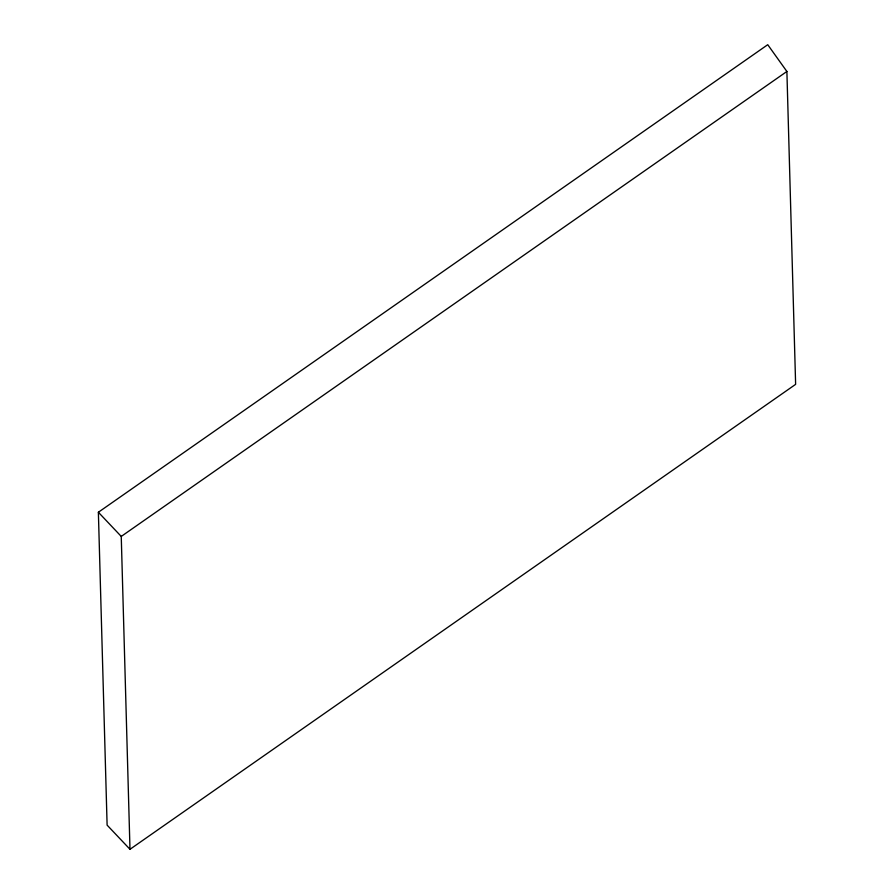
<?xml version="1.0" encoding="UTF-8"?>
<svg xmlns="http://www.w3.org/2000/svg" width="894" height="894" viewBox="0 0 894 894"><rect width="100%" height="100%" fill="white"/><g stroke="black" fill="none" stroke-linecap="round" stroke-linejoin="round"><path stroke-width="1.34" d="M98.374 512.251L767.745 44.7L786.888 71.475L795.626 384.353L129.988 849.3L107.112 825.128L98.374 512.251L121.249 536.422L129.988 849.3M121.249 536.422L786.888 71.475"/></g></svg>
